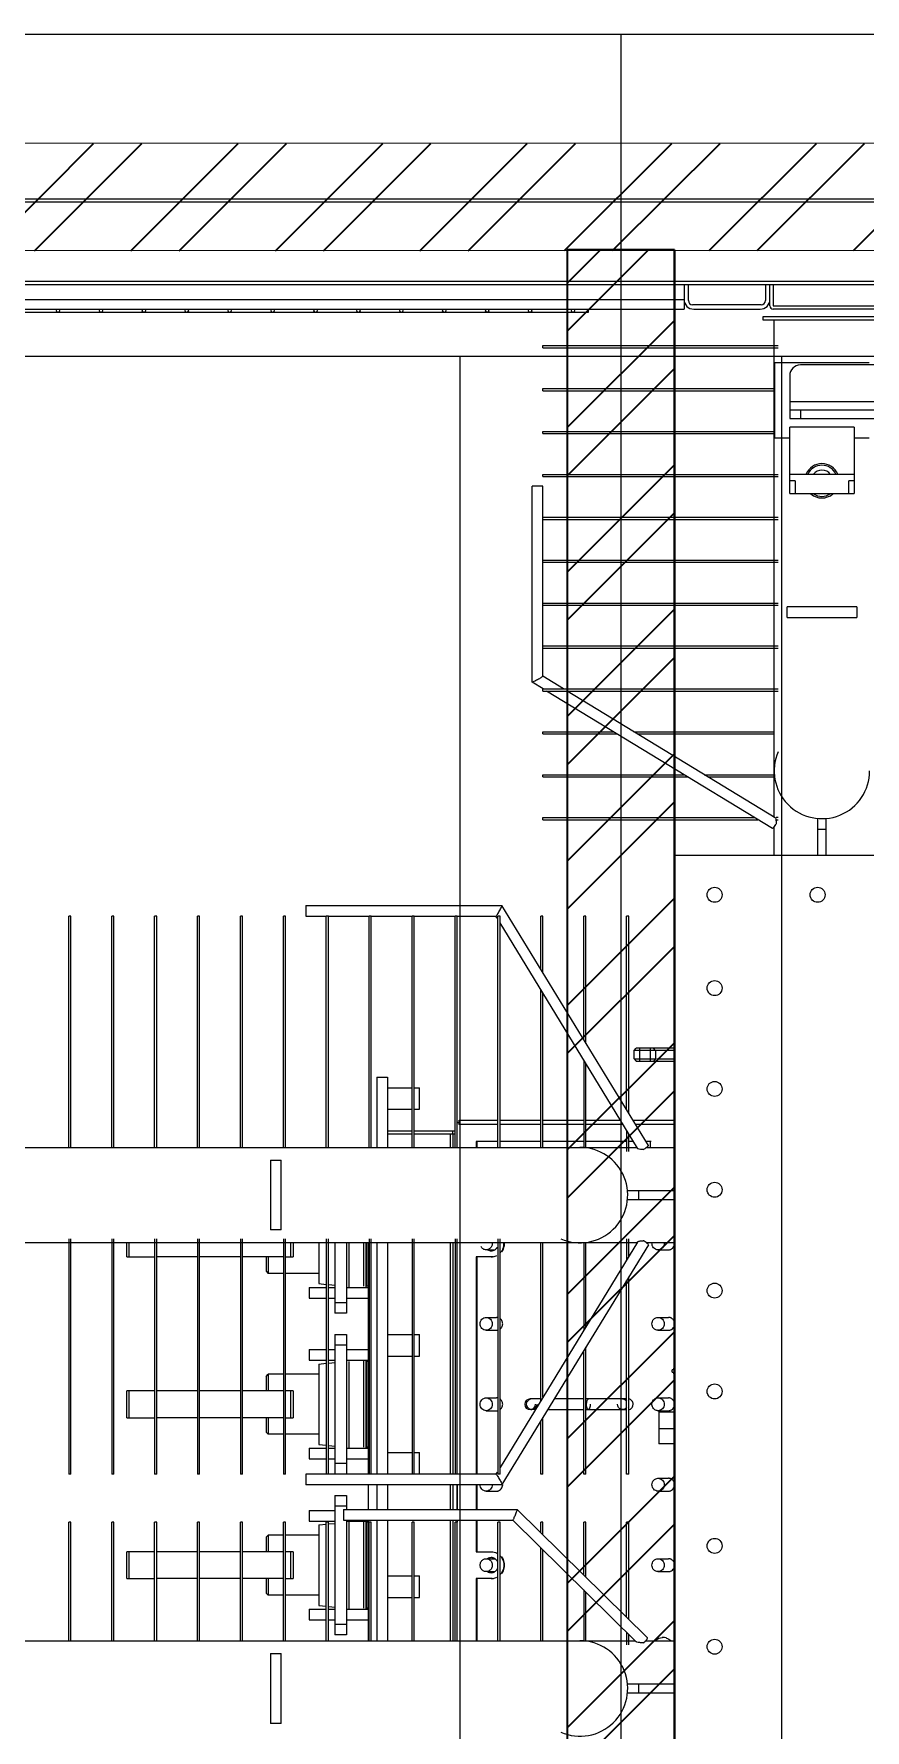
# Model space of a CAD drawing. Header units: millimetres. Extents: x 32496 to 166256, y 3504 to 23939.
# Drawn here: x 95553 to 96327, y 7277 to 8859 of the extents above; entities that cross this region are included whole.
import ezdxf

# ---------------------------------------------------------------- set-up
doc = ezdxf.new("R2010")
doc.units = ezdxf.units.MM
doc.linetypes.add('CENTER', pattern=[50.8, 31.75, -6.35, 6.35, -6.35])
doc.layers.get('0').update_dxf_attribs({"lineweight": 35})
for name, color, linetype in [('FG-S100X100-2068_0', 7, 'Continuous'), ('FG-S80-40-2519_0', 7, 'Continuous'), ('FG-S80-40-922_5_0', 7, 'Continuous'), ('S04S0230_0', 7, 'Continuous'), ('YBM-26-03_3_MIR_0', 7, 'Continuous'), ('变压器模型_1__0', 7, 'Continuous')]:
    doc.layers.add(name, color=color, linetype=linetype)

# ---------------------------------------------------------------- blocks, each defined once
blk = doc.blocks.new('etryt5rte')
at = {"color": 2, "lineweight": -3}
for p, q in [((76194.7, -53517.2), (63702.7, -53517.2)), ((76094.7, -53617.2), (63802.7, -53619.5)), ((75994.7, -53717.2), (63902.7, -53719.5)), ((75894.6, -53817.4), (64002.7, -53817.4)), ((67852.7, -53816.9), (67852.7, -55957)), ((68152.7, -53816.9), (68152.7, -55957))]:
    blk.add_line(p, q, dxfattribs=at)
at = {"color": 2, "linetype": 'CENTER', "lineweight": -3, "ltscale": 0.01}
for p, q in [((68002.7, -53516.7), (68002.7, -56425.5)), ((67952.7, -53717.9), (67952.7, -56055.9))]:
    blk.add_line(p, q, dxfattribs=at)
at = {"color": 2}
for p, q in [((67411.4, -53718.8), (67511.4, -53618.8)), ((67456.3, -53718.8), (67556.4, -53618.8)), ((67546.1, -53718.8), (67646.2, -53618.8)), ((67591.1, -53718.8), (67691.1, -53618.8)), ((67680.9, -53718.8), (67780.9, -53618.8)), ((67725.8, -53718.8), (67825.8, -53618.8)), ((67815.6, -53718.8), (67915.6, -53618.7)), ((67860.5, -53718.8), (67960.5, -53618.7)), ((67950.3, -53718.7), (68050.4, -53618.7)), ((67995.2, -53718.7), (68095.3, -53618.7)), ((68085.1, -53718.7), (68185.1, -53618.7)), ((68130, -53718.7), (68230, -53618.7)), ((68219.8, -53718.7), (68319.8, -53618.7)), ((67952.7, -53749), (67983.8, -53717.9)), ((67952.7, -53793.9), (68028.7, -53717.9)), ((68052.7, -53717.9), (67952.7, -53717.9)), ((67952.7, -53717.9), (67952.7, -56055.9)), ((68052.7, -53717.9), (68052.7, -56055.9)), ((68052.7, -56055.9), (68052.7, -53717.9)), ((67952.7, -53883.7), (68052.7, -53783.7)), ((67952.7, -53928.6), (68052.7, -53828.6)), ((67952.7, -54018.4), (68052.7, -53918.4)), ((67952.7, -54063.3), (68052.7, -53963.3)), ((67952.7, -54153.1), (68052.7, -54053.1)), ((67952.7, -54198), (68052.7, -54098)), ((67952.7, -54287.8), (68052.7, -54187.8)), ((67952.7, -54332.7), (68052.7, -54232.7)), ((67952.7, -54422.5), (68052.7, -54322.5)), ((67952.7, -54467.4), (68052.7, -54367.4)), ((67952.7, -54557.2), (68052.7, -54457.2)), ((67952.7, -54602.1), (68052.7, -54502.1)), ((67952.7, -54691.9), (68052.7, -54591.9)), ((67952.7, -54736.8), (68052.7, -54636.8)), ((67952.7, -54826.6), (68052.7, -54726.6)), ((67952.7, -54871.5), (68052.7, -54771.5)), ((67952.7, -54961.3), (68052.7, -54861.3)), ((67952.7, -55006.2), (68052.7, -54906.2)), ((67952.7, -55096), (68052.7, -54996)), ((67952.7, -55140.9), (68052.7, -55040.9))]:
    blk.add_line(p, q, dxfattribs=at)
blk = doc.blocks.new('gtrytrgtrr')
at = {"layer": 'FG-S100X100-2068_0', "color": 7, "linetype": 'Continuous'}
for p, q in [((64461.8, -72471.3), (64461.8, -72451.3)), ((64464.8, -72451.3), (64464.8, -72471.3)), ((64464.8, -72471.3), (64558.8, -72471.3)), ((64558.8, -72474.3), (64464.8, -72474.3))]:
    blk.add_line(p, q, dxfattribs=at)
blk.add_arc((64464.8, -72471.3), 3, 180, 270, dxfattribs=at)
at = {"layer": 'FG-S80-40-2519_0', "color": 7, "linetype": 'Continuous'}
for p, q in [((64381.8, -72451.3), (64381.8, -72465.3)), ((64385.8, -72466.3), (64385.8, -72451.3)), ((64457.8, -72451.3), (64457.8, -72466.3)), ((64461.8, -72465.3), (64461.8, -72451.3)), ((64453.8, -72470.3), (64389.8, -72470.3)), ((64390.8, -72474.3), (64452.8, -72474.3))]:
    blk.add_line(p, q, dxfattribs=at)
for centre, radius, start, end in [((64390.8, -72465.3), 9, 180, 270), ((64389.8, -72466.3), 4, 180, 270), ((64452.8, -72465.3), 9, 270, 0), ((64453.8, -72466.3), 4, 270, 0)]:
    blk.add_arc(centre, radius, start, end, dxfattribs=at)
at = {"layer": 'FG-S80-40-922_5_0', "color": 7, "linetype": 'Continuous'}
for p in [(64381.8, -72451.3), (63459.3, -72474.3)]:
    blk.add_line(p, (64381.8, -72474.3), dxfattribs=at)
at = {"layer": 'FG-S80-40-922_5_0', "color": 9, "linetype": 'Continuous'}
blk.add_line((63459.3, -72465.3), (64381.8, -72465.3), dxfattribs=at)
at = {"layer": 'S04S0230_0', "color": 7, "linetype": 'Continuous'}
for p, q in [((60350.3, -72371.3), (72186.3, -72371.3)), ((60350.3, -72451.3), (72186.3, -72451.3))]:
    blk.add_line(p, q, dxfattribs=at)
at = {"layer": 'S04S0230_0', "color": 9, "linetype": 'Continuous'}
for p, q in [((60350.3, -72374.3), (72186.3, -72374.3)), ((60350.3, -72448.3), (72186.3, -72448.3))]:
    blk.add_line(p, q, dxfattribs=at)
at = {"layer": 'YBM-26-03_3_MIR_0', "color": 7, "linetype": 'Continuous'}
for p, q in [((64292.3, -72474.3), (64292.3, -72477.3)), ((64292.3, -72477.3), (63543.3, -72477.3))]:
    blk.add_line(p, q, dxfattribs=at)
for centre in [(63798.3, -72475.8), (63838.3, -72475.8), (63878.3, -72475.8), (63918.3, -72475.8), (63958.3, -72475.8), (63998.3, -72475.8), (64038.3, -72475.8), (64078.3, -72475.8), (64118.3, -72475.8), (64158.3, -72475.8), (64198.3, -72475.8), (64238.3, -72475.8), (64278.3, -72475.8)]:
    blk.add_circle(centre, 1.5, dxfattribs=at)
at = {"layer": '变压器模型_1__0', "color": 6, "linetype": 'Continuous'}
for p, q in [((64455.3, -72481.3), (64455.3, -72484.3)), ((64565.3, -72481.3), (64455.3, -72481.3)), ((64455.3, -72484.3), (64565.3, -72484.3)), ((64465.8, -72948.3), (64465.8, -72484.3)), ((64250.3, -72510.3), (64250.3, -72508.3)), ((64250.3, -72508.3), (64469.5, -72508.3)), ((64250.3, -72510.3), (64469.5, -72510.3)), ((64466.3, -72594.3), (64466.3, -72524.3)), ((64554.3, -72524.3), (64466.3, -72524.3)), ((64480.3, -72536.3), (64480.3, -72576.3)), ((65670.3, -72526.3), (64490.3, -72526.3)), ((64250.3, -72550.3), (64250.3, -72548.3)), ((64250.3, -72548.3), (64466.3, -72548.3)), ((64250.3, -72550.3), (64465.8, -72550.3)), ((65680.3, -72568.3), (64480.3, -72568.3)), ((64480.3, -72576.3), (65680.3, -72576.3)), ((64480.3, -72646.3), (64480.3, -72584.3)), ((64540.3, -72584.3), (64480.3, -72584.3)), ((64540.3, -72584.3), (64540.3, -72646.3)), ((64250.3, -72590.3), (64250.3, -72588.3)), ((64250.3, -72588.3), (64466.3, -72588.3)), ((64250.3, -72590.3), (64465.8, -72590.3)), ((64466.3, -72594.3), (64480.3, -72594.3)), ((64540.3, -72594.3), (64554.3, -72594.3)), ((64250.3, -72630.3), (64250.3, -72628.3)), ((64250.3, -72628.3), (64469.5, -72628.3)), ((64250.3, -72630.3), (64469.5, -72630.3)), ((64540.3, -72628.3), (64480.3, -72628.3)), ((64240.2, -72822.1), (64240.2, -72639.3)), ((64250.2, -72639.3), (64240.2, -72639.3)), ((64250.2, -72668.3), (64250.2, -72639.3)), ((64485.3, -72634.3), (64480.3, -72634.3)), ((64480.3, -72646.3), (64540.3, -72646.3)), ((64540.3, -72634.3), (64535.3, -72634.3)), ((64250.2, -72708.3), (64250.2, -72670.3)), ((64250.3, -72670.3), (64250.3, -72668.3)), ((64250.3, -72668.3), (64469.5, -72668.3)), ((64250.3, -72670.3), (64469.5, -72670.3)), ((64250.2, -72748.3), (64250.2, -72710.3)), ((64250.3, -72710.3), (64250.3, -72708.3)), ((64250.3, -72708.3), (64469.5, -72708.3)), ((64250.3, -72710.3), (64469.5, -72710.3)), ((64250.2, -72788.3), (64250.2, -72750.3)), ((64250.3, -72750.3), (64250.3, -72748.3)), ((64250.3, -72748.3), (64469.5, -72748.3)), ((64250.3, -72750.3), (64469.5, -72750.3)), ((64477.8, -72761.8), (64477.8, -72751.8)), ((64542.8, -72751.8), (64477.8, -72751.8)), ((64542.8, -72751.8), (64542.8, -72761.8)), ((64477.8, -72761.8), (64542.8, -72761.8)), ((64250.2, -72816.5), (64250.2, -72790.3)), ((64250.3, -72790.3), (64250.3, -72788.3)), ((64250.3, -72788.3), (64469.5, -72788.3)), ((64250.3, -72790.3), (64469.5, -72790.3)), ((64240.3, -72822.1), (64240.2, -72822.1)), ((64250.4, -72828.3), (64240.3, -72822.1)), ((64269.5, -72828.3), (64250.1, -72816.5)), ((64250.1, -72816.5), (64250.2, -72816.5)), ((64250.3, -72830.3), (64250.3, -72828.3)), ((64250.3, -72828.3), (64469.5, -72828.3)), ((64250.3, -72830.3), (64469.5, -72830.3)), ((64464.1, -72958.6), (64253.7, -72830.3)), ((64466.6, -72948.5), (64272.8, -72830.3)), ((64250.3, -72870.3), (64250.3, -72868.3)), ((64250.3, -72868.3), (64316, -72868.3)), ((64335.1, -72868.3), (64465.8, -72868.3)), ((64250.3, -72870.3), (64319.3, -72870.3)), ((64338.4, -72870.3), (64465.8, -72870.3)), ((64250.3, -72910.3), (64250.3, -72908.3)), ((64250.3, -72908.3), (64381.6, -72908.3)), ((64250.3, -72910.3), (64384.9, -72910.3)), ((64400.7, -72908.3), (64466.3, -72908.3)), ((64404, -72910.3), (64465.8, -72910.3)), ((64250.3, -72950.3), (64250.3, -72948.3)), ((64250.3, -72948.3), (64447.2, -72948.3)), ((64469.5, -72948.3), (64467.8, -72948.3)), ((64250.3, -72950.3), (64450.5, -72950.3)), ((64465.8, -72983.3), (64465.8, -72956.9)), ((64468, -72950.3), (64469.5, -72950.3)), ((64506.3, -72949.3), (64506.3, -72983.3)), ((64514.3, -72959.3), (64506.3, -72959.3)), ((64514.3, -72983.3), (64514.3, -72949.3)), ((64373.3, -74127.3), (64373.3, -72983.3)), ((64373.3, -72983.3), (66387.3, -72983.3)), ((63808.3, -73255.8), (63808.3, -73040.3)), ((63810.3, -73040.3), (63808.3, -73040.3)), ((63810.3, -73255.8), (63810.3, -73040.3)), ((63848.3, -73255.8), (63848.3, -73040.3)), ((63850.3, -73040.3), (63848.3, -73040.3)), ((63850.3, -73255.8), (63850.3, -73040.3)), ((63888.3, -73255.8), (63888.3, -73040.3)), ((63890.3, -73040.3), (63888.3, -73040.3)), ((63890.3, -73255.8), (63890.3, -73040.3)), ((63928.3, -73255.8), (63928.3, -73040.3)), ((63930.3, -73040.3), (63928.3, -73040.3)), ((63930.3, -73255.8), (63930.3, -73040.3)), ((63968.3, -73255.8), (63968.3, -73040.3)), ((63970.3, -73040.3), (63968.3, -73040.3)), ((63970.3, -73255.8), (63970.3, -73040.3)), ((64008.3, -73255.8), (64008.3, -73040.3)), ((64010.3, -73040.3), (64008.3, -73040.3)), ((64010.3, -73255.8), (64010.3, -73040.3)), ((64029.3, -73030.3), (64029.3, -73040.3)), ((64029.3, -73030.3), (64212, -73030.3)), ((64029.3, -73040.3), (64048.3, -73040.3)), ((64048.3, -73255.8), (64048.3, -73040.3)), ((64050.3, -73040.3), (64048.3, -73040.3)), ((64050.3, -73255.8), (64050.3, -73040.3)), ((64050.3, -73040.3), (64088.3, -73040.3)), ((64088.3, -73255.8), (64088.3, -73040.3)), ((64090.3, -73040.3), (64088.3, -73040.3)), ((64090.3, -73255.8), (64090.3, -73040.3)), ((64090.3, -73040.3), (64128.3, -73040.3)), ((64128.3, -73255.8), (64128.3, -73040.3)), ((64130.3, -73040.3), (64128.3, -73040.3)), ((64130.3, -73255.8), (64130.3, -73040.3)), ((64130.3, -73040.3), (64168.3, -73040.3)), ((64168.3, -73255.8), (64168.3, -73040.3)), ((64170.3, -73040.3), (64168.3, -73040.3)), ((64170.3, -73255.8), (64170.3, -73040.3)), ((64170.3, -73040.3), (64206.5, -73040.3)), ((64207.5, -73042), (64206.4, -73040.2)), ((64206.4, -73040.2), (64206.5, -73040.2)), ((64208.3, -73255.8), (64208.3, -73040.3)), ((64210.3, -73040.3), (64208.3, -73040.3)), ((64210.3, -73255.8), (64210.3, -73040.3)), ((64348.6, -73254.1), (64212.1, -73030.3)), ((64212.1, -73030.3), (64212.1, -73030.3)), ((64248.3, -73089.6), (64248.3, -73040.3)), ((64250.3, -73040.3), (64248.3, -73040.3)), ((64250.3, -73092.9), (64250.3, -73040.3)), ((64288.3, -73155.2), (64288.3, -73040.3)), ((64290.3, -73040.3), (64288.3, -73040.3)), ((64290.3, -73158.5), (64290.3, -73040.3)), ((64328.3, -73220.8), (64328.3, -73040.3)), ((64330.3, -73040.3), (64328.3, -73040.3)), ((64330.3, -73224.1), (64330.3, -73040.3)), ((64338.4, -73256.6), (64210.3, -73046.4)), ((64248.3, -73255.8), (64248.3, -73108.8)), ((64250.3, -73255.8), (64250.3, -73112)), ((64335.3, -73165.3), (64337.3, -73163.3)), ((64335.3, -73173.3), (64335.3, -73165.3)), ((64373.3, -73165.3), (64335.3, -73165.3)), ((64373.3, -73163.3), (64337.3, -73163.3)), ((64355.3, -73165.3), (64353.3, -73163.3)), ((64355.3, -73165.3), (64355.3, -73173.3)), ((64288.3, -73174.3), (64288.3, -73256.3)), ((64290.3, -73255.8), (64290.3, -73177.6)), ((64335.3, -73173.3), (64337.3, -73175.3)), ((64335.3, -73173.3), (64355.3, -73173.3)), ((64337.3, -73175.3), (64373.3, -73175.3)), ((64355.3, -73173.3), (64353.3, -73175.3)), ((64356.4, -73173.3), (64373.3, -73173.3)), ((64095.3, -73190.3), (64095.3, -73255.8)), ((64095.3, -73190.3), (64105.3, -73190.3)), ((64105.3, -73190.3), (64105.3, -73255.8)), ((64105.3, -73200.3), (64128.3, -73200.3)), ((64130.3, -73200.3), (64135.3, -73200.3)), ((64135.3, -73220.3), (64135.3, -73200.3)), ((64105.3, -73220.3), (64128.3, -73220.3)), ((64130.3, -73220.3), (64135.3, -73220.3)), ((64170.5, -73232.3), (64172.3, -73232.3)), ((64172.3, -73230.7), (64172.3, -73230.3)), ((64172.3, -73230.3), (64208.3, -73230.3)), ((64210.3, -73230.3), (64248.3, -73230.3)), ((64250.3, -73230.3), (64288.3, -73230.3)), ((64290.3, -73230.3), (64322.4, -73230.3)), ((64334, -73230.3), (64373.3, -73230.3)), ((64105.3, -73240.3), (64128.3, -73240.3)), ((64105.3, -73243.3), (64128.3, -73243.3)), ((64130.3, -73240.3), (64168.2, -73240.3)), ((64130.3, -73243.3), (64168.3, -73243.3)), ((64166.3, -73243.3), (64166.3, -73240.3)), ((64328.3, -73239.9), (64328.3, -73259.5)), ((64330.3, -73259.5), (64330.3, -73243.2)), ((63583.3, -73255.8), (64338.4, -73255.8)), ((64188, -73250.3), (64188, -73255.8)), ((64208.3, -73250.3), (64188, -73250.3)), ((64188.6, -73250.3), (64188.6, -73255.8)), ((64248.3, -73250.3), (64210.3, -73250.3)), ((64288.3, -73250.3), (64250.3, -73250.3)), ((64328.3, -73250.3), (64290.3, -73250.3)), ((64334.6, -73250.3), (64330.3, -73250.3)), ((64351.1, -73250.3), (64346.2, -73250.3)), ((64346.9, -73255.8), (64373.3, -73255.8)), ((64350.5, -73255.8), (64350.5, -73250.3)), ((63996.3, -73267.8), (63996.3, -73332.8)), ((63996.3, -73267.8), (64006.3, -73267.8)), ((64006.3, -73332.8), (64006.3, -73267.8)), ((64373.3, -73296.3), (64329.3, -73296.3)), ((64339.3, -73296.3), (64339.3, -73304.3)), ((64329.3, -73304.3), (64373.3, -73304.3)), ((63808.3, -73341), (63808.3, -73560.3)), ((63810.3, -73560.3), (63810.3, -73341)), ((63848.3, -73341), (63848.3, -73560.3)), ((63850.3, -73560.3), (63850.3, -73341)), ((63888.3, -73341), (63888.3, -73560.3)), ((63890.3, -73560.3), (63890.3, -73341)), ((63928.3, -73341), (63928.3, -73560.3)), ((63930.3, -73560.3), (63930.3, -73341)), ((63968.3, -73341), (63968.3, -73560.3)), ((63970.3, -73560.3), (63970.3, -73341)), ((64006.3, -73332.8), (63996.3, -73332.8)), ((64008.3, -73341), (64008.3, -73560.3)), ((64010.3, -73560.3), (64010.3, -73341)), ((64048.3, -73341), (64048.3, -73560.3)), ((64050.3, -73560.3), (64050.3, -73341)), ((64088.3, -73341), (64088.3, -73560.3)), ((64090.3, -73560.3), (64090.3, -73341)), ((64128.3, -73341), (64128.3, -73560.3)), ((64130.3, -73560.3), (64130.3, -73341)), ((64168.3, -73341), (64168.3, -73560.3)), ((64170.3, -73560.3), (64170.3, -73341)), ((64208.3, -73341), (64208.3, -73560.3)), ((64210.3, -73560.3), (64210.3, -73341)), ((64338.4, -73344), (64210.3, -73554.1)), ((64328.3, -73341), (64328.3, -73360.7)), ((64330.3, -73357.4), (64330.3, -73341)), ((64338.4, -73344.8), (63675.3, -73344.8)), ((63862.3, -73357.8), (63862.3, -73344.8)), ((63862.3, -73357.8), (63888.3, -73357.8)), ((63928.3, -73357.8), (63890.3, -73357.8)), ((63968.3, -73357.8), (63930.3, -73357.8)), ((64008.3, -73357.8), (63970.3, -73357.8)), ((63992.3, -73357.8), (63992.3, -73371.3)), ((63994.3, -73357.8), (63994.3, -73373.3)), ((64010.3, -73357.8), (64017.3, -73357.8)), ((64017.3, -73344.8), (64017.3, -73357.8)), ((64041.3, -73345.3), (64041.3, -73382.8)), ((64056.3, -73344.8), (64056.3, -73410.3)), ((64067.3, -73344.8), (64067.3, -73410.3)), ((64085.3, -73345.3), (64085.3, -73385.7)), ((64086, -73385.3), (64086, -73345.3)), ((64087.3, -73344.8), (64087.3, -73560.3)), ((64095.3, -73344.8), (64095.3, -73560.3)), ((64105.3, -73344.8), (64105.3, -73560.3)), ((64188, -73357.8), (64188, -73560.3)), ((64202.8, -73357.8), (64188, -73357.8)), ((64188.6, -73357.8), (64188.6, -73560.3)), ((64199.4, -73351.3), (64205.4, -73351.3)), ((64202.8, -73352.3), (64202.1, -73352.3)), ((64348.6, -73346.5), (64212.1, -73570.2)), ((64248.3, -73491.8), (64248.3, -73344.8)), ((64250.3, -73488.5), (64250.3, -73344.8)), ((64288.3, -73344.2), (64288.3, -73426.2)), ((64290.3, -73423), (64290.3, -73344.8)), ((64373.3, -73344.8), (64346.9, -73344.8)), ((64357.5, -73351.3), (64367.3, -73351.3)), ((63992.3, -73371.3), (63994.3, -73373.3)), ((64008.3, -73373.3), (63994.3, -73373.3)), ((64041.3, -73373.3), (64010.3, -73373.3)), ((64032.3, -73386.3), (64032.3, -73396.3)), ((64032.3, -73386.3), (64048.3, -73386.3)), ((64041.3, -73382.8), (64048.3, -73383.5)), ((64050.3, -73383.7), (64056.6, -73384.3)), ((64050.3, -73386.3), (64056.3, -73386.3)), ((64067.3, -73386.3), (64087.3, -73386.3)), ((64087.3, -73385.3), (64086, -73385.3)), ((64328.3, -73560.3), (64328.3, -73379.8)), ((64330.3, -73560.3), (64330.3, -73376.5)), ((64032.3, -73396.3), (64048.3, -73396.3)), ((64050.3, -73396.3), (64056.3, -73396.3)), ((64067.3, -73396.3), (64087.3, -73396.3)), ((64067.3, -73410.3), (64056.3, -73410.3)), ((64197.4, -73414.3), (64207.1, -73414.3)), ((64357.5, -73414.3), (64367.3, -73414.3)), ((64056.3, -73430.3), (64056.3, -73560.3)), ((64056.3, -73430.3), (64067.3, -73430.3)), ((64067.3, -73430.3), (64067.3, -73560.3)), ((64105.3, -73430.3), (64128.3, -73430.3)), ((64130.3, -73430.3), (64135.3, -73430.3)), ((64135.3, -73450.3), (64135.3, -73430.3)), ((64197.4, -73426.3), (64207.1, -73426.3)), ((64357.5, -73426.3), (64367.3, -73426.3)), ((64032.3, -73444.3), (64032.3, -73454.3)), ((64032.3, -73444.3), (64048.3, -73444.3)), ((64032.3, -73454.3), (64048.3, -73454.3)), ((64050.3, -73444.3), (64056.3, -73444.3)), ((64050.3, -73454.3), (64056.3, -73454.3)), ((64067.3, -73444.3), (64087.3, -73444.3)), ((64067.3, -73454.3), (64087.3, -73454.3)), ((64085.3, -73454.9), (64085.3, -73535.7)), ((64105.3, -73450.3), (64128.3, -73450.3)), ((64130.3, -73450.3), (64135.3, -73450.3)), ((64288.3, -73560.3), (64288.3, -73445.4)), ((64290.3, -73560.3), (64290.3, -73442.1)), ((63992.3, -73469.3), (63994.3, -73467.3)), ((63992.3, -73469.3), (63992.3, -73482.8)), ((63994.3, -73467.3), (63994.3, -73482.8)), ((64008.3, -73467.3), (63994.3, -73467.3)), ((64041.3, -73467.3), (64010.3, -73467.3)), ((64041.3, -73457.8), (64048.3, -73457.1)), ((64041.3, -73457.8), (64041.3, -73532.8)), ((64050.3, -73456.9), (64056.6, -73456.3)), ((64086, -73535.3), (64086, -73455.3)), ((64087.3, -73455.3), (64086, -73455.3)), ((64370.8, -73465.3), (64370.8, -73463.3)), ((64372.9, -73462.3), (64371.7, -73462.3)), ((64371.7, -73466.3), (64373.1, -73466.3)), ((63862.3, -73507.8), (63862.3, -73482.8)), ((63888.3, -73482.8), (63862.3, -73482.8)), ((63928.3, -73482.8), (63890.3, -73482.8)), ((63968.3, -73482.8), (63930.3, -73482.8)), ((64008.3, -73482.8), (63970.3, -73482.8)), ((64017.3, -73482.8), (64010.3, -73482.8)), ((64017.3, -73482.8), (64017.3, -73507.8)), ((64197.4, -73489.3), (64207.1, -73489.3)), ((64197.4, -73501.3), (64207.1, -73501.3)), ((64248.3, -73490.3), (64238.3, -73490.3)), ((64243.1, -73500.3), (64238.3, -73500.3)), ((64254.9, -73500.3), (64288.3, -73500.3)), ((64288.3, -73490.3), (64260.9, -73490.3)), ((64328.3, -73490.3), (64290.3, -73490.3)), ((64290.3, -73500.3), (64328.3, -73500.3)), ((64357.5, -73489.3), (64367.3, -73489.3)), ((64357.5, -73501.3), (64367.3, -73501.3)), ((64358.3, -73502.3), (64358.3, -73532.3)), ((64358.3, -73502.3), (64373.3, -73502.3)), ((63862.3, -73507.8), (63888.3, -73507.8)), ((63928.3, -73507.8), (63890.3, -73507.8)), ((63968.3, -73507.8), (63930.3, -73507.8)), ((64008.3, -73507.8), (63970.3, -73507.8)), ((63992.3, -73507.8), (63992.3, -73521.3)), ((63994.3, -73507.8), (63994.3, -73523.3)), ((64010.3, -73507.8), (64017.3, -73507.8)), ((64248.3, -73560.3), (64248.3, -73510.9)), ((64250.3, -73560.3), (64250.3, -73507.7)), ((63992.3, -73521.3), (63994.3, -73523.3)), ((64008.3, -73523.3), (63994.3, -73523.3)), ((64041.3, -73523.3), (64010.3, -73523.3)), ((64041.3, -73532.8), (64048.3, -73533.5)), ((64050.3, -73533.7), (64056.6, -73534.3)), ((64373.3, -73532.3), (64358.3, -73532.3)), ((64032.3, -73536.3), (64032.3, -73546.3)), ((64032.3, -73536.3), (64048.3, -73536.3)), ((64032.3, -73546.3), (64048.3, -73546.3)), ((64050.3, -73536.3), (64056.3, -73536.3)), ((64050.3, -73546.3), (64056.3, -73546.3)), ((64067.3, -73536.3), (64087.3, -73536.3)), ((64067.3, -73546.3), (64087.3, -73546.3)), ((64087.3, -73535.3), (64086, -73535.3)), ((64105.3, -73540.3), (64128.3, -73540.3)), ((64130.3, -73540.3), (64135.3, -73540.3)), ((64135.3, -73560.3), (64135.3, -73540.3)), ((63810.3, -73560.3), (63808.3, -73560.3)), ((63850.3, -73560.3), (63848.3, -73560.3)), ((63890.3, -73560.3), (63888.3, -73560.3)), ((63930.3, -73560.3), (63928.3, -73560.3)), ((63970.3, -73560.3), (63968.3, -73560.3)), ((64010.3, -73560.3), (64008.3, -73560.3)), ((64029.3, -73560.3), (64029.3, -73570.3)), ((64048.3, -73560.3), (64029.3, -73560.3)), ((64050.3, -73560.3), (64048.3, -73560.3)), ((64088.3, -73560.3), (64050.3, -73560.3)), ((64090.3, -73560.3), (64088.3, -73560.3)), ((64128.3, -73560.3), (64090.3, -73560.3)), ((64130.3, -73560.3), (64128.3, -73560.3)), ((64168.3, -73560.3), (64130.3, -73560.3)), ((64170.3, -73560.3), (64168.3, -73560.3)), ((64206.5, -73560.3), (64170.3, -73560.3)), ((64207.5, -73558.6), (64206.4, -73560.4)), ((64206.4, -73560.4), (64206.5, -73560.3)), ((64210.3, -73560.3), (64208.3, -73560.3)), ((64250.3, -73560.3), (64248.3, -73560.3)), ((64290.3, -73560.3), (64288.3, -73560.3)), ((64330.3, -73560.3), (64328.3, -73560.3)), ((64357.5, -73564.3), (64367.3, -73564.3)), ((64212, -73570.3), (64029.3, -73570.3)), ((64056.3, -73580.3), (64056.3, -73710.3)), ((64056.3, -73580.3), (64067.3, -73580.3)), ((64067.3, -73580.3), (64067.3, -73593.3)), ((64087.3, -73570.3), (64087.3, -73593.3)), ((64095.3, -73570.3), (64095.3, -73593.3)), ((64105.3, -73570.3), (64105.3, -73593.3)), ((64170.2, -73593.3), (64170.2, -73570.3)), ((64188, -73570.3), (64188, -73593.3)), ((64188.6, -73570.3), (64188.6, -73593.3)), ((64197.4, -73576.3), (64207.1, -73576.3)), ((64212.1, -73570.2), (64212, -73570.3)), ((64357.5, -73576.3), (64367.3, -73576.3)), ((64032.3, -73594.3), (64032.3, -73604.3)), ((64032.3, -73594.3), (64056.3, -73594.3)), ((64064.3, -73593.3), (64064.3, -73603.3)), ((64064.3, -73593.3), (64226.3, -73593.3)), ((64226.3, -73593.4), (64226.3, -73593.3)), ((64226.3, -73593.3), (64347.8, -73713)), ((64226.3, -73593.3), (64226.3, -73593.3)), ((63808.3, -73715.8), (63808.3, -73605.3)), ((63810.3, -73605.3), (63808.3, -73605.3)), ((63810.3, -73715.8), (63810.3, -73605.3)), ((63848.3, -73715.8), (63848.3, -73605.3)), ((63850.3, -73605.3), (63848.3, -73605.3)), ((63850.3, -73715.8), (63850.3, -73605.3)), ((63888.3, -73715.8), (63888.3, -73605.3)), ((63890.3, -73605.3), (63888.3, -73605.3)), ((63890.3, -73715.8), (63890.3, -73605.3)), ((63928.3, -73715.8), (63928.3, -73605.3)), ((63930.3, -73605.3), (63928.3, -73605.3)), ((63930.3, -73715.8), (63930.3, -73605.3)), ((63968.3, -73715.8), (63968.3, -73605.3)), ((63970.3, -73605.3), (63968.3, -73605.3)), ((63970.3, -73715.8), (63970.3, -73605.3)), ((64008.3, -73715.8), (64008.3, -73605.3)), ((64010.3, -73605.3), (64008.3, -73605.3)), ((64010.3, -73715.8), (64010.3, -73605.3)), ((64032.3, -73604.3), (64056.3, -73604.3)), ((64041.3, -73607.8), (64048.4, -73607.1)), ((64041.3, -73607.8), (64041.3, -73682.8)), ((64048.3, -73715.8), (64048.3, -73605.3)), ((64050.3, -73605.3), (64048.3, -73605.3)), ((64050.3, -73715.8), (64050.3, -73605.3)), ((64050.4, -73606.9), (64056.6, -73606.3)), ((64064.3, -73603.3), (64222.2, -73603.3)), ((64067.3, -73603.3), (64067.3, -73710.3)), ((64067.3, -73604.3), (64087.3, -73604.3)), ((64085.3, -73604.9), (64085.3, -73685.7)), ((64086, -73685.3), (64086, -73605.3)), ((64087.3, -73605.3), (64086, -73605.3)), ((64087.3, -73603.3), (64087.3, -73715.8)), ((64088.3, -73715.8), (64088.3, -73605.3)), ((64090.3, -73605.3), (64088.3, -73605.3)), ((64090.3, -73715.8), (64090.3, -73605.3)), ((64095.3, -73603.3), (64095.3, -73715.8)), ((64105.3, -73603.3), (64105.3, -73715.8)), ((64128.3, -73715.8), (64128.3, -73605.3)), ((64130.3, -73605.3), (64128.3, -73605.3)), ((64130.3, -73715.8), (64130.3, -73605.3)), ((64168.3, -73715.8), (64168.3, -73605.3)), ((64170.3, -73605.3), (64168.3, -73605.3)), ((64170.2, -73605.3), (64170.2, -73603.3)), ((64170.3, -73715.8), (64170.3, -73605.3)), ((64188, -73603.3), (64188, -73632.8)), ((64188.6, -73603.3), (64188.6, -73632.8)), ((64208.3, -73715.8), (64208.3, -73605.3)), ((64210.3, -73605.3), (64208.3, -73605.3)), ((64210.3, -73715.8), (64210.3, -73605.3)), ((64222.2, -73603.2), (64222.2, -73603.3)), ((64222.2, -73603.3), (64337.3, -73716.7)), ((64222.2, -73603.3), (64222.2, -73603.3)), ((64248.3, -73615), (64248.3, -73605.3)), ((64250.3, -73605.3), (64248.3, -73605.3)), ((64250.3, -73616.9), (64250.3, -73605.3)), ((64288.3, -73654.4), (64288.3, -73605.3)), ((64290.3, -73605.3), (64288.3, -73605.3)), ((64290.3, -73656.4), (64290.3, -73605.3)), ((64328.3, -73693.8), (64328.3, -73605.3)), ((64330.3, -73605.3), (64328.3, -73605.3)), ((64330.3, -73695.8), (64330.3, -73605.3)), ((63992.3, -73619.3), (63994.3, -73617.3)), ((63992.3, -73619.3), (63992.3, -73632.8)), ((63994.3, -73617.3), (63994.3, -73632.8)), ((64008.3, -73617.3), (63994.3, -73617.3)), ((64041.3, -73617.3), (64010.3, -73617.3)), ((63862.3, -73657.8), (63862.3, -73632.8)), ((63888.3, -73632.8), (63862.3, -73632.8)), ((63928.3, -73632.8), (63890.3, -73632.8)), ((63968.3, -73632.8), (63930.3, -73632.8)), ((64008.3, -73632.8), (63970.3, -73632.8)), ((64017.3, -73632.8), (64010.3, -73632.8)), ((64017.3, -73632.8), (64017.3, -73657.8)), ((64188, -73632.8), (64202.8, -73632.8)), ((64199.4, -73639.3), (64205.5, -73639.3)), ((64202.8, -73638.3), (64202.1, -73638.3)), ((64248.3, -73715.8), (64248.3, -73629)), ((64250.3, -73715.8), (64250.3, -73631)), ((64357.5, -73639.3), (64367.3, -73639.3)), ((63862.3, -73657.8), (63888.3, -73657.8)), ((63928.3, -73657.8), (63890.3, -73657.8)), ((63968.3, -73657.8), (63930.3, -73657.8)), ((64008.3, -73657.8), (63970.3, -73657.8)), ((63992.3, -73657.8), (63992.3, -73671.3)), ((63994.3, -73657.8), (63994.3, -73673.3)), ((64010.3, -73657.8), (64017.3, -73657.8)), ((64105.3, -73655.3), (64128.3, -73655.3)), ((64130.3, -73655.3), (64135.3, -73655.3)), ((64135.3, -73675.3), (64135.3, -73655.3)), ((64188, -73657.8), (64188, -73715.8)), ((64202.8, -73657.8), (64188, -73657.8)), ((64188.6, -73657.8), (64188.6, -73715.8)), ((64199.4, -73651.3), (64205.4, -73651.3)), ((64202.8, -73652.3), (64202.1, -73652.3)), ((64357.5, -73651.3), (64367.3, -73651.3)), ((63992.3, -73671.3), (63994.3, -73673.3)), ((64008.3, -73673.3), (63994.3, -73673.3)), ((64041.3, -73673.3), (64010.3, -73673.3)), ((64105.3, -73675.3), (64128.3, -73675.3)), ((64130.3, -73675.3), (64135.3, -73675.3)), ((64288.3, -73668.4), (64288.3, -73716.3)), ((64290.3, -73715.8), (64290.3, -73670.4)), ((64032.3, -73686.3), (64032.3, -73696.3)), ((64032.3, -73686.3), (64048.3, -73686.3)), ((64041.3, -73682.8), (64048.3, -73683.5)), ((64050.3, -73683.7), (64056.6, -73684.3)), ((64050.3, -73686.3), (64056.3, -73686.3)), ((64067.3, -73686.3), (64087.3, -73686.3)), ((64087.3, -73685.3), (64086, -73685.3)), ((64032.3, -73696.3), (64048.3, -73696.3)), ((64050.3, -73696.3), (64056.3, -73696.3)), ((64067.3, -73696.3), (64087.3, -73696.3)), ((64328.3, -73707.9), (64328.3, -73719.5)), ((63675.3, -73715.8), (64336.3, -73715.8)), ((64067.3, -73710.3), (64056.3, -73710.3)), ((64330.3, -73719.5), (64330.3, -73709.8)), ((64337.3, -73716.8), (64337.2, -73716.6)), ((64345.9, -73715.8), (64373.3, -73715.8)), ((64347.8, -73713.1), (64347.8, -73713.1)), ((64362.9, -73712.8), (64362.2, -73712.8)), ((63996.3, -73727.8), (63996.3, -73792.8)), ((63996.3, -73727.8), (64006.3, -73727.8)), ((64006.3, -73792.8), (64006.3, -73727.8)), ((64373.3, -73756.3), (64329.3, -73756.3)), ((64329.3, -73764.3), (64373.3, -73764.3)), ((64339.3, -73756.3), (64339.3, -73764.3)), ((64006.3, -73792.8), (63996.3, -73792.8))]:
    blk.add_line(p, q, dxfattribs=at)
at = {"layer": '变压器模型_1__0', "color": 9, "linetype": 'Continuous'}
for p, q in [((64480.3, -72560.3), (65680.3, -72560.3)), ((64490.3, -72568.3), (64490.3, -72576.3)), ((64485.3, -72634.3), (64485.3, -72646.3)), ((64535.3, -72646.3), (64535.3, -72634.3)), ((64340.3, -73163.3), (64340.3, -73175.3)), ((64350.3, -73163.3), (64350.3, -73175.3)), ((64164.2, -73255.8), (64164.2, -73243.3)), ((64166.2, -73243.3), (64166.2, -73255.8)), ((64172.9, -73234.3), (64172.9, -73255.8)), ((64208.3, -73234.3), (64172.9, -73234.3)), ((64248.3, -73234.3), (64210.3, -73234.3)), ((64288.3, -73234.3), (64250.3, -73234.3)), ((64324.8, -73234.3), (64290.3, -73234.3)), ((64373.3, -73234.3), (64336.5, -73234.3)), ((63864.3, -73344.8), (63864.3, -73357.8)), ((64015.3, -73357.8), (64015.3, -73344.8)), ((64069.3, -73345.3), (64069.3, -73386.3)), ((64083.3, -73385.3), (64083.3, -73345.3)), ((64164.2, -73560.3), (64164.2, -73344.8)), ((64166.2, -73344.8), (64166.2, -73560.3)), ((64172.9, -73344.8), (64172.9, -73560.3)), ((64056.3, -73400.3), (64067.3, -73400.3)), ((64067.3, -73440.3), (64056.3, -73440.3)), ((64083.3, -73535.3), (64083.3, -73454.3)), ((64069.3, -73455.3), (64069.3, -73536.3)), ((64373.3, -73463.3), (64370.8, -73463.3)), ((64370.8, -73465.3), (64373.3, -73465.3)), ((63864.3, -73482.8), (63864.3, -73507.8)), ((64015.3, -73507.8), (64015.3, -73482.8)), ((64373.3, -73518.3), (64358.3, -73518.3)), ((64056.3, -73550.3), (64067.3, -73550.3)), ((64164.2, -73593.3), (64164.2, -73570.3)), ((64166.2, -73570.3), (64166.2, -73593.3)), ((64170.5, -73593.3), (64170.5, -73570.3)), ((64172.9, -73570.3), (64172.9, -73593.3)), ((64067.3, -73590.3), (64056.3, -73590.3)), ((64069.3, -73605.3), (64069.3, -73686.3)), ((64083.3, -73685.3), (64083.3, -73604.3)), ((64164.2, -73715.8), (64164.2, -73603.3)), ((64166.2, -73603.3), (64166.2, -73715.8)), ((64170.5, -73605.3), (64170.5, -73603.3)), ((64172.9, -73603.3), (64172.9, -73715.8)), ((63864.3, -73632.8), (63864.3, -73657.8)), ((64015.3, -73657.8), (64015.3, -73632.8)), ((64056.3, -73700.3), (64067.3, -73700.3))]:
    blk.add_line(p, q, dxfattribs=at)
at = {"layer": '变压器模型_1__0', "color": 6, "linetype": 'Continuous'}
for centre in [(64410.3, -73020.3), (64506.3, -73020.3), (64410.3, -73107.3), (64410.3, -73201.3), (64410.3, -73295.3), (64410.3, -73389.3), (64410.3, -73483.3), (64410.3, -73627.3), (64410.3, -73721.3)]:
    blk.add_circle(centre, 7, dxfattribs=at)
for centre, radius, start, end in [((64490.3, -72536.3), 10, 90, 180), ((64510.3, -72634.3), 16, 22.5848, 157.4143), ((64510.3, -72634.3), 14.5, 25.0966, 154.8938), ((64510.3, -72634.3), 10, 37.0231, 142.9182), ((64510.3, -72634.3), 16, 230.2146, 309.7516), ((64510.3, -72634.3), 14.5, 237.4485, 302.5502), ((64510.3, -72904.8), 44.5, 156.4555, 0), ((64439.6, -72937.9), 32.4, 328.8551, 330.5947), ((64187.2, -73230), 14.9, 188.6806, 193.9422), ((64186.4, -73230.2), 14.1, 193.9113, 196.6697), ((64284.8, -73300.3), 44.5, 246.456, 90), ((64327.9, -73371), 32.4, 58.8551, 60.5947), ((64202.1, -73346.8), 10.9, 270.0261, 276.8979), ((64202, -73346.6), 11.2, 276.8822, 280.2603), ((64202, -73346.3), 11.5, 280.3015, 297.538), ((64202, -73345.8), 6.56, 302.2786, 312.4264), ((64201.7, -73345.5), 6.88, 312.4293, 322.9816), ((64201.6, -73345.5), 6.99, 322.9708, 331.4002), ((64201.5, -73345.7), 12.2, 316.8395, 323.6779), ((64200.6, -73345.3), 13.3, 348.1563, 2.2096), ((64201.2, -73345.3), 13.3, 347.7194, 2.2053), ((64367.2, -73345.8), 5.52, 281.3853, 290.7914), ((64367.2, -73419.8), 5.52, 69.319, 78.6093), ((64367.2, -73419.8), 5.52, 58.1861, 69.3352), ((64367.2, -73420.8), 5.52, 281.3853, 290.7914), ((64238.3, -73495.3), 5, 90, 0), ((64329.6, -73495.7), 4.63, 238.546, 252.2043), ((64367.2, -73494.8), 5.52, 69.319, 78.6093), ((64367.2, -73495.8), 5.52, 281.3853, 290.7914), ((64367.2, -73494.8), 5.52, 58.1861, 69.3352), ((64367.2, -73569.8), 5.52, 69.319, 78.6093), ((64367.2, -73569.8), 5.52, 58.1861, 69.3352), ((64207.1, -73570.8), 5.52, 281.3853, 290.7914), ((64367.2, -73570.8), 5.52, 281.3853, 290.7914), ((64202, -73644.8), 6.55, 47.6045, 58.0872), ((64201.7, -73645.1), 6.88, 37.031, 47.6039), ((64201.6, -73645.1), 7, 28.1721, 37.0419), ((64202, -73644.2), 11.5, 56.0822, 62.5544), ((64367.2, -73644.8), 5.52, 69.319, 78.6093), ((64367.2, -73644.8), 5.52, 58.1861, 69.3352), ((64202.1, -73646.8), 10.9, 270.0261, 276.8979), ((64202, -73646.6), 11.2, 276.8822, 280.2603), ((64202, -73646.3), 11.5, 280.3015, 297.538), ((64202, -73645.8), 6.56, 302.2786, 312.4264), ((64201.7, -73645.5), 6.88, 312.4293, 322.9816), ((64201.6, -73645.5), 6.99, 322.9708, 331.4002), ((64367.2, -73645.8), 5.52, 281.3853, 290.7914), ((64284.8, -73760.3), 44.5, 246.456, 90), ((64319.6, -73692.3), 35.3, 313.6733, 318.2998), ((64362.5, -73724.5), 11.7, 126.9728, 129.7183), ((64362.2, -73724), 11.2, 90.0001, 93.2969), ((64362.2, -73723.9), 11.2, 76.6187, 89.9951), ((64362.2, -73723.9), 11.1, 73.3876, 76.5732)]:
    blk.add_arc(centre, radius, start, end, dxfattribs=at)
at = {"layer": '变压器模型_1__0', "color": 9, "linetype": 'Continuous'}
for centre, radius, start, end in [((64240.2, -73495.4), 5.1, 202.2535, 208.3976), ((64239.8, -73494.9), 4.62, 108.0821, 121.3358), ((64239.8, -73494.9), 4.58, 99.5518, 108.0948), ((64239.8, -73495.9), 4.36, 261.8824, 269.958), ((64239.7, -73495.7), 4.62, 287.4289, 301.3324)]:
    blk.add_arc(centre, radius, start, end, dxfattribs=at)
at = {"layer": '变压器模型_1__0', "color": 6, "linetype": 'Continuous'}
for points, knots in [([(64246.2, -72819.3), (64245.6, -72819.6), (64244.4, -72820.3), (64242.7, -72821.2), (64241.4, -72821.8), (64240.6, -72822.1), (64240.3, -72822.1)], [0, 0, 0, 0, 0.32121, 0.626361, 0.869323, 1, 1, 1, 1]), ([(64250.2, -72816.5), (64250.2, -72816.7), (64249.7, -72817), (64248.9, -72817.6), (64247.6, -72818.4), (64246.7, -72819), (64246.2, -72819.3)], [0, 0, 0, 0, 0.10242, 0.328402, 0.640675, 1, 1, 1, 1]), ([(64466.6, -72948.5), (64466.8, -72948.5), (64467.1, -72949.2), (64467.3, -72949.8), (64467.4, -72950.2)], [0, 0, 0, 0, 0.326423, 1, 1, 1, 1]), ([(64464.1, -72958.6), (64464.3, -72958.6), (64464.9, -72957.9), (64465.4, -72957.4), (64465.7, -72957)], [0, 0, 0, 0, 0.334187, 1, 1, 1, 1]), ([(64465.7, -72957), (64465.9, -72956.8), (64466.4, -72956.1), (64466.9, -72955.3), (64467.3, -72954.7)], [0, 0, 0, 0, 0.230787, 1, 1, 1, 1]), ([(64467.5, -72951), (64467.6, -72951.2), (64467.7, -72952.2), (64467.8, -72953.1), (64467.8, -72953.8)], [0, 0, 0, 0, 0.237274, 1, 1, 1, 1]), ([(64206.5, -73040.2), (64206.6, -73040.2), (64206.7, -73040.1), (64207.2, -73039.6), (64207.5, -73039), (64207.8, -73038.6)], [0, 0, 0, 0, 0.102486, 0.312016, 1, 1, 1, 1]), ([(64207.8, -73038.6), (64207.9, -73038.4), (64208.4, -73037.6), (64208.9, -73036.8), (64209.3, -73036.2)], [0, 0, 0, 0, 0.229497, 1, 1, 1, 1]), ([(64209.3, -73036.2), (64209.6, -73035.6), (64210.3, -73034.4), (64211.2, -73032.7), (64211.7, -73031.4), (64212.1, -73030.6), (64212.1, -73030.3)], [0, 0, 0, 0, 0.321193, 0.626418, 0.869375, 1, 1, 1, 1]), ([(64172.3, -73230.8), (64172.3, -73230.7), (64172.3, -73230.6), (64172.3, -73230.3), (64172.3, -73230.3)], [0, 0, 0, 0, 0.739896, 1, 1, 1, 1]), ([(64172.4, -73232.3), (64172.4, -73232.2), (64172.4, -73231.8), (64172.3, -73231.5), (64172.3, -73231.2)], [0, 0, 0, 0, 0.278807, 1, 1, 1, 1]), ([(64339.1, -73257.1), (64339, -73257.1), (64338.8, -73257), (64338.4, -73256.8), (64338.4, -73256.6)], [0, 0, 0, 0, 0.365433, 1, 1, 1, 1]), ([(64343.8, -73257.8), (64342.9, -73257.8), (64341.3, -73257.7), (64339.7, -73257.4), (64339.1, -73257.1)], [0, 0, 0, 0, 0.560721, 1, 1, 1, 1]), ([(64343.8, -73257.8), (64344.6, -73257.3), (64345.7, -73256.7), (64346.7, -73255.9), (64347, -73255.8)], [0, 0, 0, 0, 0.768624, 1, 1, 1, 1]), ([(64347.9, -73255), (64348, -73254.8), (64348.3, -73254.6), (64348.6, -73254.2), (64348.6, -73254.1)], [0, 0, 0, 0, 0.645003, 1, 1, 1, 1]), ([(64338.4, -73344), (64338.4, -73343.8), (64339.2, -73343.4), (64340.2, -73343.1), (64341.9, -73342.9), (64343.2, -73342.8), (64343.8, -73342.8)], [0, 0, 0, 0, 0.112566, 0.344778, 0.6544, 1, 1, 1, 1]), ([(64347, -73344.8), (64346.8, -73344.7), (64346.1, -73344.1), (64345.3, -73343.6), (64344.7, -73343.3)], [0, 0, 0, 0, 0.230787, 1, 1, 1, 1]), ([(64197.4, -73351.3), (64196.4, -73351.3), (64194.4, -73350.7), (64193, -73349.2), (64192.5, -73348.3)], [0, 0, 0, 0, 0.493491, 1, 1, 1, 1]), ([(64202.3, -73348.3), (64201.8, -73349.2), (64200.4, -73350.7), (64198.4, -73351.3), (64197.4, -73351.3)], [0, 0, 0, 0, 0.506597, 1, 1, 1, 1]), ([(64348.6, -73346.5), (64348.6, -73346.2), (64347.9, -73345.6), (64347.4, -73345.1), (64347, -73344.8)], [0, 0, 0, 0, 0.334187, 1, 1, 1, 1]), ([(64357.5, -73351.3), (64356, -73351.3), (64352.8, -73349.8), (64351.8, -73346.4), (64351.9, -73344.8)], [0, 0, 0, 0, 0.48924, 1, 1, 1, 1]), ([(64363.2, -73344.8), (64363.3, -73346.4), (64362.3, -73349.8), (64359.1, -73351.3), (64357.5, -73351.3)], [0, 0, 0, 0, 0.510729, 1, 1, 1, 1]), ([(64197.4, -73426.3), (64195.9, -73426.3), (64192.9, -73424.9), (64191.2, -73420.3), (64192.9, -73415.7), (64195.9, -73414.3), (64197.4, -73414.3)], [0, 0, 0, 0, 0.244791, 0.499974, 0.75517, 1, 1, 1, 1]), ([(64197.4, -73414.3), (64198.8, -73414.3), (64201.9, -73415.7), (64203.6, -73420.3), (64201.9, -73424.9), (64198.8, -73426.3), (64197.4, -73426.3)], [0, 0, 0, 0, 0.244791, 0.499974, 0.75517, 1, 1, 1, 1]), ([(64212, -73423.3), (64212.5, -73422.4), (64213, -73420.3), (64212.5, -73418.2), (64212, -73417.3)], [0, 0, 0, 0, 0.499947, 1, 1, 1, 1]), ([(64357.5, -73426.3), (64356.1, -73426.3), (64353, -73424.9), (64351.3, -73420.3), (64353, -73415.7), (64356.1, -73414.3), (64357.5, -73414.3)], [0, 0, 0, 0, 0.244791, 0.499974, 0.75517, 1, 1, 1, 1]), ([(64357.5, -73414.3), (64359, -73414.3), (64362.1, -73415.7), (64363.8, -73420.3), (64362.1, -73424.9), (64359, -73426.3), (64357.5, -73426.3)], [0, 0, 0, 0, 0.244791, 0.499974, 0.75517, 1, 1, 1, 1]), ([(64197.4, -73501.3), (64195.9, -73501.3), (64192.9, -73499.9), (64191.2, -73495.3), (64192.9, -73490.7), (64195.9, -73489.3), (64197.4, -73489.3)], [0, 0, 0, 0, 0.244791, 0.499974, 0.75517, 1, 1, 1, 1]), ([(64197.4, -73489.3), (64198.8, -73489.3), (64201.9, -73490.7), (64203.6, -73495.3), (64201.9, -73499.9), (64198.8, -73501.3), (64197.4, -73501.3)], [0, 0, 0, 0, 0.244791, 0.499974, 0.75517, 1, 1, 1, 1]), ([(64212, -73498.3), (64212.5, -73497.4), (64213, -73495.3), (64212.5, -73493.2), (64212, -73492.3)], [0, 0, 0, 0, 0.499947, 1, 1, 1, 1]), ([(64334.3, -73495.3), (64334.3, -73494.1), (64333.5, -73491.8), (64331.4, -73490.5), (64330.3, -73490.3)], [0, 0, 0, 0, 0.509326, 1, 1, 1, 1]), ([(64330.3, -73500.2), (64331.3, -73500.1), (64332.7, -73499.3), (64333.5, -73498.1), (64333.7, -73497.8)], [0, 0, 0, 0, 0.742169, 1, 1, 1, 1]), ([(64354.7, -73500.5), (64353.6, -73499.8), (64351.9, -73497.7), (64351.7, -73493.7), (64353.8, -73490.2), (64356.3, -73489.3), (64357.5, -73489.3)], [0, 0, 0, 0, 0.249677, 0.505632, 0.757083, 1, 1, 1, 1]), ([(64357.5, -73489.3), (64359, -73489.3), (64362.1, -73490.7), (64363.8, -73495.3), (64362.1, -73499.9), (64359, -73501.3), (64357.5, -73501.3)], [0, 0, 0, 0, 0.244791, 0.499974, 0.75517, 1, 1, 1, 1]), ([(64206.5, -73560.3), (64206.6, -73560.3), (64206.7, -73560.5), (64207.2, -73561), (64207.5, -73561.6), (64207.8, -73562)], [0, 0, 0, 0, 0.102706, 0.31223, 1, 1, 1, 1]), ([(64207.8, -73562), (64207.9, -73562.2), (64208.4, -73562.9), (64208.9, -73563.7), (64209.3, -73564.4)], [0, 0, 0, 0, 0.229491, 1, 1, 1, 1]), ([(64209.3, -73564.4), (64209.6, -73565), (64210.3, -73566.2), (64211.2, -73567.9), (64211.7, -73569.2), (64212.1, -73570), (64212.1, -73570.2)], [0, 0, 0, 0, 0.321207, 0.62645, 0.869423, 1, 1, 1, 1]), ([(64357.5, -73576.3), (64356.1, -73576.3), (64353, -73574.9), (64351.3, -73570.3), (64353, -73565.7), (64356.1, -73564.3), (64357.5, -73564.3)], [0, 0, 0, 0, 0.244791, 0.499974, 0.75517, 1, 1, 1, 1]), ([(64357.5, -73564.3), (64359, -73564.3), (64362.1, -73565.7), (64363.8, -73570.3), (64362.1, -73574.9), (64359, -73576.3), (64357.5, -73576.3)], [0, 0, 0, 0, 0.244791, 0.499974, 0.75517, 1, 1, 1, 1]), ([(64197.4, -73576.3), (64195.9, -73576.3), (64192.9, -73574.9), (64191.7, -73571.8), (64191.7, -73570.3)], [0, 0, 0, 0, 0.489641, 1, 1, 1, 1]), ([(64203, -73570.3), (64203, -73571.8), (64201.9, -73574.9), (64198.8, -73576.3), (64197.4, -73576.3)], [0, 0, 0, 0, 0.510333, 1, 1, 1, 1]), ([(64224.3, -73599.3), (64224.8, -73598.1), (64225.5, -73596.4), (64226.1, -73594.4), (64226.3, -73593.7), (64226.3, -73593.4)], [0, 0, 0, 0, 0.63224, 0.871472, 1, 1, 1, 1]), ([(64222.2, -73603.3), (64222.4, -73603.3), (64222.6, -73602.8), (64223.1, -73602), (64223.6, -73600.7), (64224, -73599.8), (64224.3, -73599.3)], [0, 0, 0, 0, 0.090739, 0.310296, 0.626946, 1, 1, 1, 1]), ([(64192.5, -73648.3), (64192, -73647.4), (64191.5, -73645.3), (64192, -73643.2), (64192.5, -73642.3)], [0, 0, 0, 0, 0.499947, 1, 1, 1, 1]), ([(64192.5, -73642.3), (64193, -73641.4), (64194.4, -73639.9), (64196.4, -73639.3), (64197.4, -73639.3)], [0, 0, 0, 0, 0.506597, 1, 1, 1, 1]), ([(64197.4, -73639.3), (64198.4, -73639.3), (64200.4, -73639.9), (64201.8, -73641.4), (64202.3, -73642.3)], [0, 0, 0, 0, 0.493491, 1, 1, 1, 1]), ([(64202.3, -73642.3), (64202.8, -73643.2), (64203.3, -73645.3), (64202.8, -73647.4), (64202.3, -73648.3)], [0, 0, 0, 0, 0.499947, 1, 1, 1, 1]), ([(64357.5, -73651.3), (64356.1, -73651.3), (64353, -73649.9), (64351.3, -73645.3), (64353, -73640.7), (64356.1, -73639.3), (64357.5, -73639.3)], [0, 0, 0, 0, 0.244791, 0.499974, 0.75517, 1, 1, 1, 1]), ([(64357.5, -73639.3), (64359, -73639.3), (64362.1, -73640.7), (64363.8, -73645.3), (64362.1, -73649.9), (64359, -73651.3), (64357.5, -73651.3)], [0, 0, 0, 0, 0.244791, 0.499974, 0.75517, 1, 1, 1, 1]), ([(64197.4, -73651.3), (64196.4, -73651.3), (64194.4, -73650.7), (64193, -73649.2), (64192.5, -73648.3)], [0, 0, 0, 0, 0.493491, 1, 1, 1, 1]), ([(64202.3, -73648.3), (64201.8, -73649.2), (64200.4, -73650.7), (64198.4, -73651.3), (64197.4, -73651.3)], [0, 0, 0, 0, 0.506597, 1, 1, 1, 1]), ([(64344, -73717.8), (64342.8, -73717.8), (64340.7, -73717.6), (64338.6, -73717.3), (64337.7, -73717)], [0, 0, 0, 0, 0.555433, 1, 1, 1, 1]), ([(64346, -73715.8), (64346.1, -73715.6), (64346.5, -73715.1), (64347, -73714.6), (64347.3, -73714.2)], [0, 0, 0, 0, 0.282322, 1, 1, 1, 1]), ([(64347.3, -73714.2), (64347.4, -73714.1), (64347.6, -73713.7), (64347.8, -73713.4), (64347.8, -73713.1)], [0, 0, 0, 0, 0.354625, 1, 1, 1, 1])]:
    blk.add_open_spline(points, degree=3, knots=knots, dxfattribs=at)
for points in [[(64467.4, -72950.2), (64467.4, -72950.5), (64467.5, -72950.7), (64467.5, -72951)], [(64172.3, -73231.2), (64172.3, -73231.1), (64172.3, -73231), (64172.3, -73230.8)], [(64171.2, -73233.6), (64171.3, -73233.7), (64171.5, -73233.8), (64171.7, -73233.8)], [(64171.7, -73233.8), (64171.8, -73233.9), (64172, -73234), (64172.2, -73234)], [(64172.2, -73234), (64172.4, -73234.1), (64172.6, -73234.2), (64172.9, -73234.3)], [(64347, -73255.8), (64347.3, -73255.5), (64347.6, -73255.3), (64347.9, -73255)], [(64198.7, -73351.3), (64199.7, -73351.9), (64200.9, -73352.3), (64202.1, -73352.3)], [(64202.1, -73352.3), (64203.3, -73352.3), (64204.5, -73351.9), (64205.5, -73351.3)], [(64203, -73345.3), (64203, -73346.3), (64202.8, -73347.4), (64202.3, -73348.3)], [(64213.6, -73348), (64213.2, -73349.8), (64212.4, -73351.5), (64211.4, -73353)], [(64212, -73353.1), (64213.1, -73351.6), (64213.8, -73349.9), (64214.2, -73348.1)], [(64367.3, -73351.3), (64367.6, -73351.3), (64368, -73351.3), (64368.3, -73351.2)], [(64369.2, -73350.9), (64370.4, -73350.5), (64371.5, -73349.5), (64372.2, -73348.3)], [(64208.2, -73414.4), (64207.8, -73414.3), (64207.5, -73414.3), (64207.1, -73414.3)], [(64212, -73417.3), (64211.6, -73416.4), (64210.8, -73415.6), (64210, -73415.1)], [(64210.3, -73425.2), (64211, -73424.7), (64211.6, -73424.1), (64212, -73423.3)], [(64368.3, -73414.4), (64368, -73414.3), (64367.6, -73414.3), (64367.3, -73414.3)], [(64369.2, -73425.9), (64370.4, -73425.5), (64371.5, -73424.5), (64372.2, -73423.3)], [(64372.2, -73417.3), (64371.7, -73416.4), (64371, -73415.6), (64370.1, -73415.1)], [(64207.1, -73426.3), (64207.5, -73426.3), (64207.8, -73426.3), (64208.2, -73426.2)], [(64367.3, -73426.3), (64367.6, -73426.3), (64368, -73426.3), (64368.3, -73426.2)], [(64208.2, -73489.4), (64207.8, -73489.3), (64207.5, -73489.3), (64207.1, -73489.3)], [(64207.1, -73501.3), (64207.5, -73501.3), (64207.8, -73501.3), (64208.2, -73501.2)], [(64212, -73492.3), (64211.6, -73491.4), (64210.8, -73490.6), (64210, -73490.1)], [(64210.3, -73500.2), (64211, -73499.7), (64211.6, -73499.1), (64212, -73498.3)], [(64333.7, -73497.8), (64334.1, -73497), (64334.3, -73496.2), (64334.3, -73495.3)], [(64357.5, -73501.3), (64356.5, -73501.3), (64355.5, -73501), (64354.7, -73500.5)], [(64368.3, -73489.4), (64368, -73489.3), (64367.6, -73489.3), (64367.3, -73489.3)], [(64367.3, -73501.3), (64367.6, -73501.3), (64368, -73501.3), (64368.3, -73501.2)], [(64369.2, -73500.9), (64370.4, -73500.5), (64371.5, -73499.5), (64372.2, -73498.3)], [(64372.2, -73492.3), (64371.7, -73491.4), (64371, -73490.6), (64370.1, -73490.1)], [(64368.3, -73564.4), (64368, -73564.3), (64367.6, -73564.3), (64367.3, -73564.3)], [(64372.2, -73567.3), (64371.7, -73566.4), (64371, -73565.6), (64370.1, -73565.1)], [(64207.1, -73576.3), (64207.5, -73576.3), (64207.8, -73576.3), (64208.2, -73576.2)], [(64209, -73575.9), (64210.3, -73575.5), (64211.4, -73574.5), (64212, -73573.3)], [(64212, -73573.3), (64212.6, -73572.2), (64212.9, -73570.7), (64212.7, -73569.5)], [(64367.3, -73576.3), (64367.6, -73576.3), (64368, -73576.3), (64368.3, -73576.2)], [(64369.2, -73575.9), (64370.4, -73575.5), (64371.5, -73574.5), (64372.2, -73573.3)], [(64202.1, -73638.3), (64200.9, -73638.3), (64199.7, -73638.7), (64198.7, -73639.3)], [(64202.1, -73632.8), (64203.9, -73632.8), (64205.7, -73633.2), (64207.3, -73634.1)], [(64205.4, -73639.3), (64204.4, -73638.6), (64203.2, -73638.3), (64202.1, -73638.3)], [(64210.4, -73636.5), (64212, -73638.1), (64213.1, -73640.3), (64213.6, -73642.5)], [(64214.2, -73642.6), (64213.9, -73640.8), (64213.1, -73639.1), (64212, -73637.6)], [(64213.6, -73642.5), (64213.9, -73644.3), (64214, -73646.2), (64213.6, -73648)], [(64214.2, -73648.1), (64214.6, -73646.3), (64214.6, -73644.4), (64214.2, -73642.6)], [(64368.3, -73639.4), (64368, -73639.3), (64367.6, -73639.3), (64367.3, -73639.3)], [(64372.2, -73642.3), (64371.7, -73641.4), (64371, -73640.6), (64370.1, -73640.1)], [(64198.7, -73651.3), (64199.7, -73651.9), (64200.9, -73652.3), (64202.1, -73652.3)], [(64202.1, -73652.3), (64203.3, -73652.3), (64204.5, -73651.9), (64205.5, -73651.3)], [(64213.6, -73648), (64213.1, -73650.3), (64212, -73652.4), (64210.4, -73654.1)], [(64212, -73653.1), (64213.1, -73651.6), (64213.8, -73649.9), (64214.2, -73648.1)], [(64367.3, -73651.3), (64367.6, -73651.3), (64368, -73651.3), (64368.3, -73651.2)], [(64369.2, -73650.9), (64370.4, -73650.5), (64371.5, -73649.5), (64372.2, -73648.3)], [(64337.7, -73717), (64337.6, -73716.9), (64337.4, -73716.9), (64337.3, -73716.7)], [(64355.4, -73715.1), (64357.2, -73713.8), (64359.4, -73712.9), (64361.6, -73712.8)], [(64365.4, -73713.3), (64366.9, -73713.7), (64368.3, -73714.5), (64369.5, -73715.5)]]:
    blk.add_open_spline(points, degree=3, dxfattribs=at)
at = {"layer": '变压器模型_1__0', "color": 9, "linetype": 'Continuous'}
for points, knots in [([(64235.1, -73495.3), (64235.1, -73494.4), (64235.5, -73492.7), (64236.7, -73491.4), (64237.4, -73491)], [0, 0, 0, 0, 0.506293, 1, 1, 1, 1]), ([(64239.2, -73500.2), (64238.1, -73500.1), (64236.7, -73499.3), (64235.9, -73498.1), (64235.7, -73497.8)], [0, 0, 0, 0, 0.741874, 1, 1, 1, 1]), ([(64244.5, -73495.3), (64244.5, -73496.2), (64244.1, -73497.9), (64242.8, -73499.2), (64242.1, -73499.6)], [0, 0, 0, 0, 0.506293, 1, 1, 1, 1]), ([(64292.6, -73500.3), (64292, -73500.3), (64291, -73498.1), (64290.8, -73495.4), (64291.1, -73492.5), (64291.8, -73490.8), (64292.4, -73490.3), (64292.6, -73490.3)], [0, 0, 0, 0, 0.171503, 0.496566, 0.82161, 0.932099, 1, 1, 1, 1]), ([(64294.3, -73495.3), (64294.3, -73496.5), (64294.2, -73498.1), (64293.2, -73500.3), (64292.6, -73500.3)], [0, 0, 0, 0, 0.654738, 1, 1, 1, 1]), ([(64324.5, -73500.3), (64323.7, -73500.3), (64322, -73499.8), (64320.9, -73498.5), (64320.5, -73497.8)], [0, 0, 0, 0, 0.493373, 1, 1, 1, 1]), ([(64324.5, -73490.3), (64325.3, -73490.3), (64326.8, -73490.7), (64327.9, -73491.7), (64328.3, -73492.3)], [0, 0, 0, 0, 0.494286, 1, 1, 1, 1]), ([(64328.3, -73498.2), (64327.9, -73498.9), (64326.8, -73499.9), (64325.3, -73500.3), (64324.5, -73500.3)], [0, 0, 0, 0, 0.505714, 1, 1, 1, 1])]:
    blk.add_open_spline(points, degree=3, knots=knots, dxfattribs=at)
for points in [[(64235.5, -73497.3), (64235.2, -73496.7), (64235.1, -73496), (64235.1, -73495.3)], [(64241.1, -73500.1), (64240.7, -73500.2), (64240.2, -73500.3), (64239.8, -73500.3)], [(64320.5, -73497.8), (64320.1, -73497), (64319.8, -73496.2), (64319.8, -73495.3)]]:
    blk.add_open_spline(points, degree=3, dxfattribs=at)

msp = doc.modelspace()

# ---------------------------------------------------------------- block references
for name, p in [('etryt5rte', (28096.931, 62375.365)), ('gtrytrgtrr', (31776.885, 81076.369))]:
    msp.add_blockref(name, p)

doc.saveas('drawing.dxf')
